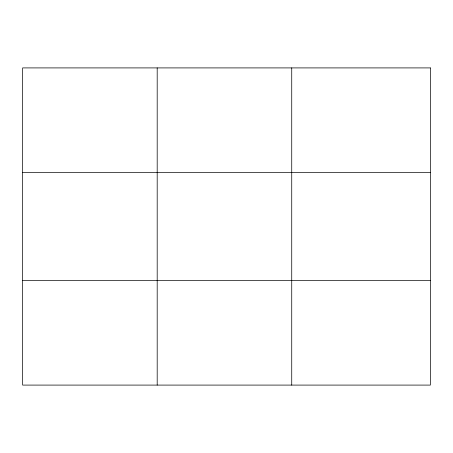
<?xml version="1.0" encoding="UTF-8"?>
<svg xmlns="http://www.w3.org/2000/svg" width="453" height="453" viewBox="0 0 453 453"><rect width="100%" height="100%" fill="white"/><g stroke="black" fill="none" stroke-linecap="round" stroke-linejoin="round"><path stroke-width="0.68" d="M157.191 67.91L157.191 385.09M291.732 67.91L291.732 385.09M22.65 172.582L430.35 172.582M22.65 280.418L430.35 280.418M430.35 67.91L430.35 385.09L22.65 385.09L22.65 67.91L430.35 67.91"/></g></svg>
